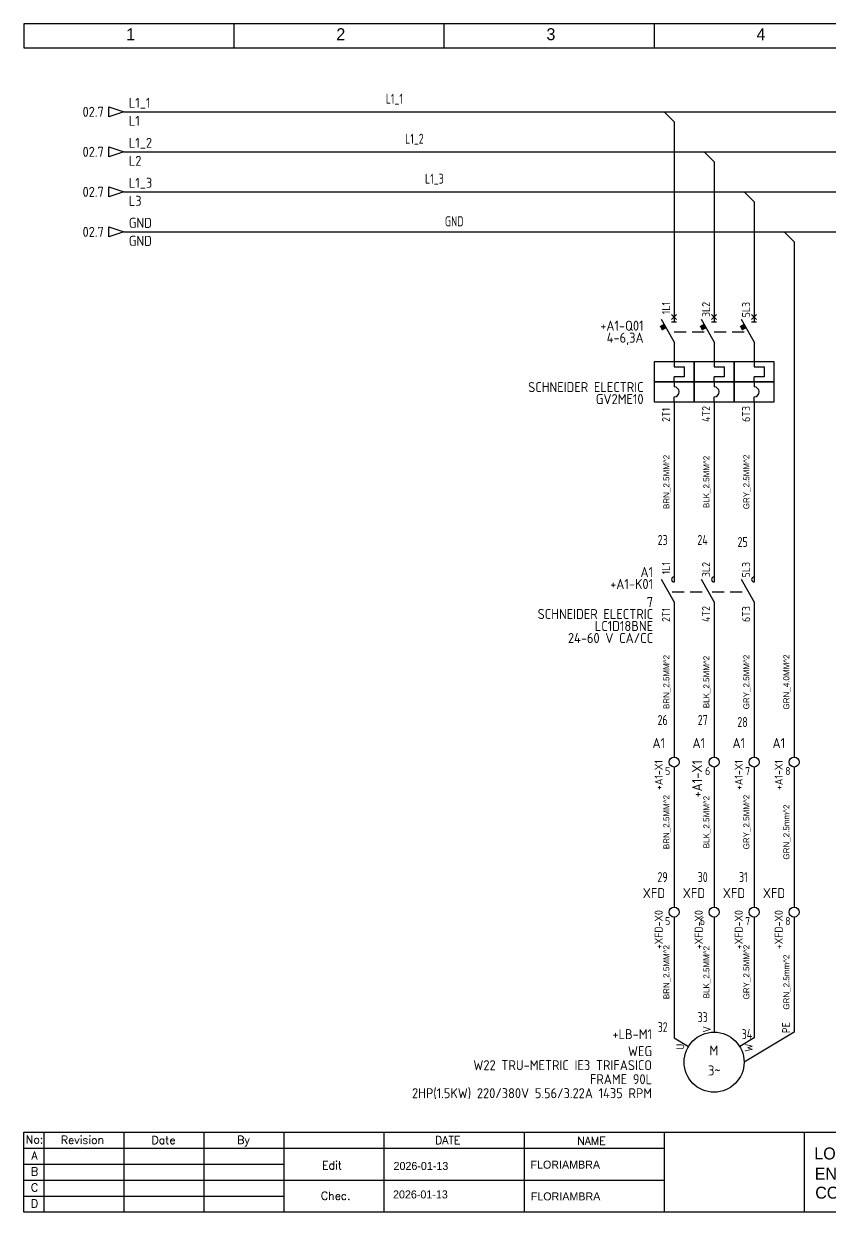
# Model space of a CAD drawing. Header units: millimetres. Extents: x 0 to 420, y 0 to 297.
# Drawn here: x 0 to 201.5, y 0 to 297 of the extents above; entities that cross this region are included whole.
import ezdxf
from ezdxf.enums import TextEntityAlignment as Align

# ---------------------------------------------------------------- set-up
doc = ezdxf.new("R2010")
doc.units = ezdxf.units.MM
doc.header["$LTSCALE"] = 6
doc.linetypes.add('DASHED', pattern=[0.75, 0.5, -0.25])
for name, color, linetype in [('025', 1, 'Continuous'), ('05', 6, 'Continuous'), ('BLK_2.5mm^2', 7, 'Continuous'), ('BLK_4.0mm^2', 7, 'Continuous'), ('BRN_2.5mm^2', 36, 'Continuous'), ('BRN_4.0mm^2', 42, 'Continuous'), ('DESC', 1, 'Continuous'), ('DESCCHILD', 20, 'Continuous'), ('GRN_2.5mm^2', 3, 'Continuous'), ('GRN_4.0mm^2', 3, 'Continuous'), ('GRY_2.5mm^2', 9, 'Continuous'), ('GRY_4.0mm^2', 9, 'Continuous'), ('LINK', 9, 'DASHED'), ('LOC', 8, 'Continuous'), ('MISC', 2, 'Continuous'), ('RED_2.5mm^2', 1, 'Continuous'), ('SYMS', 7, 'Continuous'), ('TAGS', 51, 'Continuous'), ('TERMS', 4, 'Continuous'), ('WIRENO', 70, 'Continuous'), ('WIREREF_DEST', 61, 'Continuous'), ('XREF', 7, 'Continuous'), ('XREFCHILD', 134, 'Continuous')]:
    doc.layers.add(name, color=color, linetype=linetype)
doc.styles.add('WD', font='romans.shx')
doc.styles.add('WD_IEC', font='ISOCP2.shx', dxfattribs={"width": 0.9, "height": 4})

# ---------------------------------------------------------------- blocks, each defined once
blk = doc.blocks.new('IEC_tblock_a3_floriambra')
at = {"layer": '05'}
for p, q in [((-840, 0), (-840, 20)), ((-840, 0), (-840, 20)), ((-840, 20), (-420, 20)), ((-835, 20), (-835, 0)), ((-815, 20), (-815, 0)), ((-795, 20), (-795, 0)), ((-775, 20), (-775, 0)), ((-750, 20), (-750, 0)), ((-715, 20), (-715, 0)), ((-680, 20), (-680, 0)), ((-645, 20), (-645, 0)), ((-545, 20), (-545, 0)), ((-420, 20), (-445, 20)), ((-445, 20), (-445, 0)), ((-445, 20), (-445, 15)), ((-420, 20), (-420, 0)), ((-840, 16), (-775, 16)), ((-775, 16), (-680, 16)), ((-445, 15), (-420, 15)), ((-840, 12), (-775, 12)), ((-545, 10), (-445, 10)), ((-495, 10), (-495, 0)), ((-445, 10), (-420, 10)), ((-840, 8), (-775, 8)), ((-775, 8), (-680, 8)), ((-840, 4), (-775, 4)), ((-445, 5), (-420, 5)), ((-420, 5), (-432.5, 5)), ((-432.5, 5), (-432.5, 0)), ((-420, 0), (-840, 0))]:
    blk.add_line(p, q, dxfattribs=at)
at = {"flags": 4}
for tag, p, height in [('SCALA', (-432.21, 16.54), 1.5), ('DESCRIPT_PROYECT', (-642.46, 13.18), 3), ('CODIGO_PROYECT', (-542.84, 14.13), 2), ('FECHA_CREA', (-747.6, 10.56), 2), ('AUTHOR', (-713.38, 10.89), 2), ('INSTALACION', (-441.74, 11.01), 2), ('DESCRIPCION_1', (-642.34, 8.1), 3), ('DESCRIPCION_2', (-642.22, 3.39), 3), ('LOCALIZACION', (-441.61, 6.6), 2), ('FECHA_EDIT', (-747.73, 3.45), 2), ('REVISADO', (-713.31, 2.96), 2), ('ARCHIVO', (-542.76, 1.55), 2), ('COMENTARIO', (-492.87, 1.14), 2), ('PAG', (-429.4, 1.2), 2)]:
    blk.add_attdef(tag, p, '', height=height, dxfattribs=at)
at = {"layer": '025', "style": 'WD'}
for s, p in [('No:', (-837.31, 17.19)), ('Revision', (-825.33, 17.07)), ('Date', (-805.08, 17.05)), ('By', (-785.09, 17.06)), ('NAME', (-698.14, 16.82)), ('SCALE', (-439.33, 16.45)), ('A', (-837.31, 13.19)), ('B', (-837.31, 9.19)), ('C', (-837.31, 5.19)), ('D', (-837.31, 1.19))]:
    blk.add_text(s, height=2, dxfattribs=at).set_placement(p, align=Align.CENTER)
for s, p in [('DATE', (-737.24, 16.98)), ('Edit', (-765.46, 10.72)), ('Chec.', (-765.74, 3.12)), ('SHEETS', (-444.15, 1.23))]:
    blk.add_text(s, height=2, dxfattribs=at).set_placement(p)
blk = doc.blocks.new('HT0_418')
for p, q in [((-2.5, 0), (2.5, 0)), ((0, -2.5), (-2.5, 0))]:
    blk.add_line(p, q)
at = {"style": 'WD_IEC', "flags": 1}
for tag, p in [('X4TERM01', (-2.5, 0)), ('X1TERM01', (2.5, 0)), ('WDWSEQ', (-2.63, -0.91)), ('X8TERM01', (0, -2.5))]:
    blk.add_attdef(tag, p, '', height=0.4, dxfattribs=at)
blk = doc.blocks.new('VMO14')
blk.add_line((20, 7.5), (7.5, 0))
blk.add_circle((0, 0), 7.5)
at = {"style": 'WD_IEC'}
for tag, p in [('INST', (-15.5, 12.75)), ('LOC', (-15.5, 9.25)), ('TAG1', (-15.5, 5.75)), ('DESC1', (-15.5, 1.5)), ('DESC2', (-15.5, -2)), ('DESC3', (-15.5, -5.5)), ('RATING1', (-15.5, -9)), ('RATING2', (-15.5, -12.5)), ('RATING3', (-15.5, -16))]:
    blk.add_attdef(tag, text='', height=2.5, dxfattribs=at).set_placement(p, align=Align.RIGHT)
blk.add_attdef('TERM02', (-0.81, 7.4), '', height=2, rotation=90, dxfattribs=at)
for tag, p in [('TERM04', (19, 10)), ('TERM01', (-7.47, 4.61)), ('TERM03', (9.66, 4.61))]:
    blk.add_attdef(tag, text='', height=2, rotation=90, dxfattribs=at).set_placement(p, align=Align.RIGHT)
at = {"style": 'WD_IEC', "flags": 1}
for tag, p, height in [('MFG', (22.75, 9), 1.5), ('X2TERM02', (0, 7.5), 0.32), ('X2TERM04', (20, 7.5), 0.32), ('CAT', (22.75, 6.5), 1.5), ('X0TERM01', (-6.4, 3.9), 0.32), ('X0TERM03', (6.4, 3.9), 0.32), ('X4LINK', (-7.5, 0), 0.32), ('X1LINK', (7.5, 0), 0.32), ('ASSYCODE', (1, -9), 1), ('FAMILY', (1, -10.5), 1), ('CATDESC', (1, -12), 1)]:
    blk.add_attdef(tag, p, '', height=height, dxfattribs=at)
at = {"style": 'WD_IEC'}
for tag, p in [('M', (-0.06, 1.67)), ('3~', (0.05, -3.33))]:
    blk.add_attdef(tag, text='', height=2.5, dxfattribs=at).set_placement(p, align=Align.CENTER)
at = {"lineweight": 15, "style": 'WD_IEC'}
blk.add_attdef('XREF', text='', height=2.5, dxfattribs=at).set_placement((-15.5, -19.5), align=Align.RIGHT)
blk = doc.blocks.new('VCB11Q134')
for p, q in [((0, 7.5), (0, 2.5)), ((0, -2.5), (-3.12, 3.12)), ((-0.62, 3.12), (0.63, 4.37)), ((0.63, 3.12), (-0.62, 4.37)), ((-0.62, 2.5), (0.63, 2.5)), ((0, -2.5), (0, -8.75)), ((0, -7.5), (0, -8.75)), ((0, -8.75), (2.5, -8.75)), ((2.5, -8.75), (2.5, -11.25)), ((0, -12.5), (0, -11.25)), ((2.5, -11.25), (0, -11.25)), ((0, -12.5), (0, -13.75)), ((0, -17.5), (0, -16.25)), ((0, -17.5), (0, -22.5))]:
    blk.add_line(p, q)
for points in [[(-5, -7.5), (-5, -12.5), (5, -12.5), (5, -7.5)], [(-5, -12.5), (-5, -17.5), (5, -17.5), (5, -12.5)]]:
    blk.add_lwpolyline(points, close=True)
blk.add_arc((0, -15), 1.25, 270, 90)
blk.add_solid([(-2.52, 2.03), (-3.61, 1.43), (-1.91, 0.94), (-3.01, 0.33)])
at = {"style": 'WD_IEC'}
for tag, p in [('INST', (-7.62, 6.3)), ('LOC', (-7.62, 3.3)), ('TAG1', (-7.62, 0.3)), ('RATING1', (-7.62, -2.7)), ('DESC1', (-7.62, -15.05)), ('DESC2', (-7.62, -18.05)), ('DESC3', (-7.62, -21.05))]:
    blk.add_attdef(tag, text='', height=2.5, dxfattribs=at).set_placement(p, align=Align.RIGHT)
blk.add_attdef('TERM01', text='', height=2, rotation=90, dxfattribs=at).set_placement((-1, 7.5), align=Align.RIGHT)
at = {"style": 'WD_IEC', "flags": 1}
for tag, p, height in [('X2TERM01', (0, 7.5), 0.32), ('X4LINK', (-2.15, 0), 0.32), ('X1LINK', (0.02, 0), 0.32), ('ASSYCODE', (0.69, -18.77), 1), ('FAMILY', (0.69, -20.27), 1), ('CATDESC', (0.69, -21.77), 1), ('X8TERM02', (0, -22.5), 0.32)]:
    blk.add_attdef(tag, p, '', height=height, dxfattribs=at)
at = {"style": 'WD_IEC', "flags": 9}
for tag, p in [('MFG', (7.81, 5.44)), ('CAT', (7.81, 2.94))]:
    blk.add_attdef(tag, text='', height=1.5, dxfattribs=at).set_placement(p, align=Align.RIGHT)
at = {"lineweight": 15, "style": 'WD_IEC'}
for tag, p in [('XREF', (-7.62, -12.05)), ('WDTAGALT', (-7.62, -24.05))]:
    blk.add_attdef(tag, text='', height=2.5, dxfattribs=at).set_placement(p, align=Align.RIGHT)
at = {"style": 'WD_IEC'}
blk.add_attdef('TERM02', (-1, -22.5), '', height=2, rotation=90, dxfattribs=at)
blk = doc.blocks.new('VCB21Q134')
for p, q in [((0, 7.5), (0, 2.5)), ((0, -2.5), (-3.12, 3.12)), ((-0.62, 3.12), (0.63, 4.37)), ((0.63, 3.12), (-0.62, 4.37)), ((-0.62, 2.5), (0.63, 2.5)), ((0, -2.5), (0, -8.75)), ((0, -7.5), (0, -8.75)), ((0, -8.75), (2.5, -8.75)), ((2.5, -8.75), (2.5, -11.25)), ((0, -12.5), (0, -11.25)), ((2.5, -11.25), (0, -11.25)), ((0, -12.5), (0, -13.75)), ((0, -17.5), (0, -16.25)), ((0, -17.5), (0, -22.5))]:
    blk.add_line(p, q)
for points in [[(-5, -7.5), (-5, -12.5), (5, -12.5), (5, -7.5)], [(-5, -12.5), (-5, -17.5), (5, -17.5), (5, -12.5)]]:
    blk.add_lwpolyline(points, close=True)
blk.add_arc((0, -15), 1.25, 270, 90)
blk.add_solid([(-2.52, 2.03), (-3.61, 1.43), (-1.91, 0.94), (-3.01, 0.33)])
at = {"style": 'WD_IEC'}
for tag, p in [('INST', (-7.62, 6.3)), ('LOC', (-7.62, 3.3)), ('TAG2', (-7.62, 0.3)), ('DESC1', (-7.62, -15.05)), ('DESC2', (-7.62, -18.05)), ('DESC3', (-7.62, -21.05))]:
    blk.add_attdef(tag, text='', height=2.5, dxfattribs=at).set_placement(p, align=Align.RIGHT)
blk.add_attdef('TERM01', text='', height=2, rotation=90, dxfattribs=at).set_placement((-1, 7.5), align=Align.RIGHT)
at = {"style": 'WD_IEC', "flags": 1}
for tag, p, height in [('X2TERM01', (0, 7.5), 0.32), ('X4LINK', (-2.15, 0), 0.32), ('X1LINK', (0.02, 0), 0.32), ('CONTACT', (-5.49, -7.21), 1), ('ASSYCODE', (0.69, -18.77), 1), ('FAMILY', (0.69, -20.27), 1), ('CATDESC', (0.69, -21.77), 1), ('X8TERM02', (0, -22.5), 0.32)]:
    blk.add_attdef(tag, p, '', height=height, dxfattribs=at)
blk.add_attdef('RATING1', text='', height=2.5, dxfattribs=at).set_placement((-7.62, -2.7), align=Align.RIGHT)
at = {"lineweight": 15, "style": 'WD_IEC'}
for tag, p in [('XREF', (-7.62, -12.05)), ('WDTAGALT', (-7.62, -24.05))]:
    blk.add_attdef(tag, text='', height=2.5, dxfattribs=at).set_placement(p, align=Align.RIGHT)
at = {"style": 'WD_IEC'}
blk.add_attdef('TERM02', (-1, -22.5), '', height=2, rotation=90, dxfattribs=at)
blk = doc.blocks.new('VMS21P')
for p, q in [((0, 7.5), (0, 2.5)), ((0, -2.5), (-3.12, 3.12)), ((0, -2.5), (0, -7.5))]:
    blk.add_line(p, q)
blk.add_arc((0, 3.12), 0.625, 90, 270)
at = {"style": 'WD_IEC'}
for tag, p in [('INST', (-5.25, 6.75)), ('LOC', (-5.25, 3.75)), ('TAG2', (-5.25, 0.75)), ('XREF', (-5.25, -3.75)), ('DESC1', (-5.25, -6.75)), ('DESC2', (-5.25, -9.75)), ('DESC3', (-5.25, -12.75))]:
    blk.add_attdef(tag, text='', height=2.5, dxfattribs=at).set_placement(p, align=Align.RIGHT)
blk.add_attdef('TERM01', text='', height=2, rotation=90, dxfattribs=at).set_placement((-1, 7.5), align=Align.RIGHT)
at = {"style": 'WD_IEC', "flags": 1}
for tag, p, height in [('X2TERM01', (0, 7.5), 0.32), ('X4LINK', (-2.91, 0), 0.32), ('X1LINK', (-0.5, 0), 0.32), ('CONTACT', (4, -3.5), 1), ('FAMILY', (4, -5), 1), ('X8TERM02', (0, -7.5), 0.32)]:
    blk.add_attdef(tag, p, '', height=height, dxfattribs=at)
at = {"style": 'WD_IEC'}
blk.add_attdef('TERM02', (-1, -7.5), '', height=2, rotation=90, dxfattribs=at)
blk = doc.blocks.new('VT0002')
blk.add_circle((0, 0), 1.25)
at = {"style": 'WD_IEC'}
for tag, p in [('INST', (-2.25, 6.5)), ('LOC', (-2.25, 3.5)), ('DESC1', (-2.25, -6.25)), ('DESC2', (-2.25, -9.25)), ('DESC3', (-2.25, -12.25))]:
    blk.add_attdef(tag, text='', height=2.5, dxfattribs=at).set_placement(p, align=Align.RIGHT)
at = {"style": 'WD_IEC', "flags": 1}
for tag, p, height in [('ASSYCODE', (2.75, 10.75), 1), ('CATDESC', (2.75, 9.25), 1), ('MFG', (2.75, 7.25), 1.5), ('CAT', (2.75, 4.75), 1.5), ('X4PIN01', (-1.25, 1), 0.25), ('X4TERM01', (-1.25, 0), 0.25), ('X4TERMDESC01', (-1.25, 0.5), 0.4), ('STRIPSEQ', (0, 0), 0.025), ('X2PIN01', (0, 2.25), 0.25), ('X2TERM01', (0, 1.25), 0.25), ('X8PIN01', (0, -0.25), 0.25), ('X2TERMDESC01', (0, 1.75), 0.4), ('X1PIN01', (1.25, 1), 0.25), ('X1TERM01', (1.25, 0), 0.25), ('X1TERMDESC01', (1.25, 0.5), 0.4), ('LINKTERM', (0, -0.04), 0.025), ('X8TERM01', (0, -1.25), 0.25), ('X8TERMDESC01', (0, -0.75), 0.4)]:
    blk.add_attdef(tag, p, '', height=height, dxfattribs=at)
at = {"style": 'WD_IEC', "flags": 8}
for tag, height, p in [('TAGSTRIP', 2.5, (-2.25, 0.5)), ('TERM01', 2, (-2.25, -3.25))]:
    blk.add_attdef(tag, text='', height=height, dxfattribs=at).set_placement(p, align=Align.RIGHT)
blk = doc.blocks.new('HA1D3')
blk.add_lwpolyline([(0, 0), (-3.75, -1.25), (-3.75, 1.25)], close=True)
at = {"style": 'WD_IEC'}
for tag, p, height, flags in [('WIRENO', (1.25, 1), 2.5, 8), ('X1TERM01', (0, 0), 0.32, 1)]:
    blk.add_attdef(tag, p, '', height=height, dxfattribs=dict(at, flags=flags))
blk.add_attdef('XREF', text='', height=2.5, dxfattribs=at).set_placement((-5, 0), align=Align.MIDDLE_RIGHT)
at = {"style": 'WD_IEC', "flags": 1}
blk.add_attdef('SIGCODE', text='', height=1, dxfattribs=at).set_placement((-2.5, 1.8), align=Align.RIGHT)
at = {"style": 'WD_IEC'}
blk.add_attdef('DESC1', text='', height=2.5, dxfattribs=at).set_placement((1.25, -1), align=Align.TOP_LEFT)
blk = doc.blocks.new('WD_WNH')
at = {"linetype": 'Continuous', "style": 'WD_IEC', "width": 0.8}
blk.add_attdef('WIRENO', text='', height=2.5, dxfattribs=at).set_placement((0, 0.75), align=Align.CENTER)
at = {"style": 'WD_IEC', "flags": 1}
for tag, p in [('W08USER', (0, 0.375)), ('W04USER', (0, 0.875)), ('W05USER', (0, 0.75)), ('W09USER', (0, 0.25)), ('W03USER', (0, 1)), ('W06USER', (0, 0.625)), ('W07USER', (0, 0.5)), ('W02USER', (0, 1.125)), ('W01USER', (0, 1.25)), ('W10USER', (0, 0.125))]:
    blk.add_attdef(tag, text='', height=0.08, dxfattribs=at).set_placement(p, align=Align.CENTER)
blk = doc.blocks.new('WD_WNV')
at = {"linetype": 'Continuous', "style": 'WD_IEC', "width": 0.8}
blk.add_attdef('WIRENO', text='', height=2.5, dxfattribs=at).set_placement((-1.6, 0), align=Align.MIDDLE_RIGHT)
at = {"style": 'WD_IEC', "flags": 1}
for tag, p in [('W08USER', (-1, 0.375)), ('W04USER', (-1, 0.875)), ('W05USER', (-1, 0.75)), ('W09USER', (-1, 0.25)), ('W03USER', (-1, 1)), ('W06USER', (-1, 0.625)), ('W07USER', (-1, 0.5)), ('W02USER', (-1, 1.125)), ('W01USER', (-1, 1.25)), ('W10USER', (-1, 0.125))]:
    blk.add_attdef(tag, text='', height=0.08, dxfattribs=at).set_placement(p, align=Align.CENTER)

msp = doc.modelspace()

# ---------------------------------------------------------------- linework, layer by layer
at = {"layer": '05'}
for p, q in [((0, 297), (0, 291)), ((420, 297), (0, 297)), ((52.5, 297), (52.5, 291)), ((105, 297), (105, 291)), ((157.5, 297), (157.5, 291)), ((0, 291), (420, 291))]:
    msp.add_line(p, q, dxfattribs=at)
at = {"layer": 'BLK_2.5mm^2'}
for p, q in [((172.5, 197.5), (172.5, 162.5)), ((172.5, 147.5), (172.5, 113.75)), ((172.5, 111.25), (172.5, 94.38)), ((172.5, 94.38), (172.5, 76.25)), ((172.5, 73.75), (172.5, 45))]:
    msp.add_line(p, q, dxfattribs=at)
at = {"layer": 'BLK_4.0mm^2'}
for p, q in [((25, 265), (170, 265)), ((175, 265), (395, 265)), ((172.5, 262.5), (172.5, 227.5))]:
    msp.add_line(p, q, dxfattribs=at)
at = {"layer": 'BRN_2.5mm^2'}
for p, q in [((162.5, 197.5), (162.5, 162.5)), ((162.5, 147.5), (162.5, 113.75)), ((162.5, 111.25), (162.5, 99.45)), ((162.5, 99.45), (162.5, 76.25)), ((162.5, 73.75), (162.5, 43.6)), ((162.5, 43.6), (166.1, 41.4))]:
    msp.add_line(p, q, dxfattribs=at)
at = {"layer": 'BRN_4.0mm^2'}
for p, q in [((25, 275), (160, 275)), ((165, 275), (395, 275)), ((162.5, 272.5), (162.5, 227.5))]:
    msp.add_line(p, q, dxfattribs=at)
at = {"layer": 'GRN_2.5mm^2'}
for p, q in [((192.5, 111.25), (192.5, 76.25)), ((192.5, 73.75), (192.5, 45))]:
    msp.add_line(p, q, dxfattribs=at)
at = {"layer": 'GRN_4.0mm^2'}
for p, q in [((25, 245), (190, 245)), ((195, 245), (395, 245)), ((192.5, 242.5), (192.5, 113.75))]:
    msp.add_line(p, q, dxfattribs=at)
at = {"layer": 'GRY_2.5mm^2'}
for p, q in [((182.5, 197.5), (182.5, 162.5)), ((182.5, 147.5), (182.5, 113.75)), ((182.5, 111.25), (182.5, 94.38)), ((182.5, 94.38), (182.5, 76.25)), ((182.5, 73.75), (182.5, 43.6)), ((182.5, 43.6), (178.9, 41.4))]:
    msp.add_line(p, q, dxfattribs=at)
at = {"layer": 'GRY_4.0mm^2'}
for p, q in [((25, 255), (180, 255)), ((182.5, 252.5), (182.5, 227.5)), ((185, 255), (395, 255))]:
    msp.add_line(p, q, dxfattribs=at)
at = {"layer": 'LINK'}
for points in [[(162.52, 220), (170.35, 220)], [(172.52, 220), (180.35, 220)], [(162, 155), (169.59, 155)], [(172, 155), (179.59, 155)]]:
    msp.add_lwpolyline(points, dxfattribs=at)

# ---------------------------------------------------------------- block references
ref = msp.add_blockref('IEC_tblock_a3_floriambra', (840, 0))
ref.add_attrib('FECHA_EDIT', '2026-01-13', (92.27, 3.45), dxfattribs={"height": 2})
ref.add_attrib('FECHA_CREA', '2026-01-13', (92.4, 10.56), dxfattribs={"height": 2})
ref.add_attrib('REVISADO', 'FLORIAMBRA', (126.69, 2.96), dxfattribs={"height": 2})
ref.add_attrib('AUTHOR', 'FLORIAMBRA', (126.62, 10.89), dxfattribs={"height": 2})
ref.add_attrib('DESCRIPCION_2', 'CONTROL CONNECTION', (197.78, 3.39), dxfattribs={"height": 3})
ref.add_attrib('DESCRIPCION_1', 'ENGINE CONNECTION', (197.66, 8.1), dxfattribs={"height": 3})
ref.add_attrib('DESCRIPT_PROYECT', 'LOAD BELD', (197.54, 13.18), dxfattribs={"height": 3})
ref.add_attrib('CODIGO_PROYECT', 'FA001', (297.16, 14.13), dxfattribs={"height": 2})
ref.add_attrib('ARCHIVO', '03-LOAD BELD', (297.24, 1.55), dxfattribs={"height": 2})
ref.add_attrib('COMENTARIO', '----', (347.13, 1.14), dxfattribs={"height": 2})
ref.add_attrib('PAG', '03', (410.6, 1.2), dxfattribs={"height": 2})
ref.add_attrib('SCALA', '1:1', (407.79, 16.54), dxfattribs={"height": 1.5})
at = {"layer": 'RED_2.5mm^2'}
for p in [(162.5, 275), (172.5, 265), (182.5, 255), (192.5, 245)]:
    msp.add_blockref('HT0_418', p, dxfattribs=at)
at = {"layer": 'SYMS'}
ref = msp.add_blockref('HA1D3', (25, 275), dxfattribs=at)
ref.add_attrib('XREF', '02.7', dxfattribs={"layer": 'XREF', "height": 2.5, "style": 'WD_IEC'}).set_placement((20, 275), align=Align.MIDDLE_RIGHT)
ref.add_attrib('DESC1', 'L1', dxfattribs={"layer": 'DESC', "height": 2.5, "style": 'WD_IEC'}).set_placement((26.25, 274), align=Align.TOP_LEFT)
ref.add_attrib('WIRENO', 'L1_1', (26.25, 276), dxfattribs={"layer": 'WIREREF_DEST', "height": 2.5, "style": 'WD_IEC', "flags": 8})
ref = msp.add_blockref('HA1D3', (25, 265), dxfattribs=at)
ref.add_attrib('XREF', '02.7', dxfattribs={"layer": 'XREF', "height": 2.5, "style": 'WD_IEC'}).set_placement((20, 265), align=Align.MIDDLE_RIGHT)
ref.add_attrib('DESC1', 'L2', dxfattribs={"layer": 'DESC', "height": 2.5, "style": 'WD_IEC'}).set_placement((26.25, 264), align=Align.TOP_LEFT)
ref.add_attrib('WIRENO', 'L1_2', (26.25, 266), dxfattribs={"layer": 'WIREREF_DEST', "height": 2.5, "style": 'WD_IEC', "flags": 8})
ref = msp.add_blockref('HA1D3', (25, 255), dxfattribs=at)
ref.add_attrib('XREF', '02.7', dxfattribs={"layer": 'XREF', "height": 2.5, "style": 'WD_IEC'}).set_placement((20, 255), align=Align.MIDDLE_RIGHT)
ref.add_attrib('DESC1', 'L3', dxfattribs={"layer": 'DESC', "height": 2.5, "style": 'WD_IEC'}).set_placement((26.25, 254), align=Align.TOP_LEFT)
ref.add_attrib('WIRENO', 'L1_3', (26.25, 256), dxfattribs={"layer": 'WIREREF_DEST', "height": 2.5, "style": 'WD_IEC', "flags": 8})
ref = msp.add_blockref('HA1D3', (25, 245), dxfattribs=at)
ref.add_attrib('XREF', '02.7', dxfattribs={"layer": 'XREF', "height": 2.5, "style": 'WD_IEC'}).set_placement((20, 245), align=Align.MIDDLE_RIGHT)
ref.add_attrib('DESC1', 'GND', dxfattribs={"layer": 'DESC', "height": 2.5, "style": 'WD_IEC'}).set_placement((26.25, 244), align=Align.TOP_LEFT)
ref.add_attrib('WIRENO', 'GND', (26.25, 246), dxfattribs={"layer": 'WIREREF_DEST', "height": 2.5, "style": 'WD_IEC', "flags": 8})
ref = msp.add_blockref('VCB11Q134', (162.5, 220), dxfattribs=at)
ref.add_attrib('RATING1', '4-6,3A', dxfattribs={"layer": 'MISC', "height": 2.5, "style": 'WD_IEC'}).set_placement((154.88, 217.3), align=Align.RIGHT)
ref.add_attrib('TAG1', '+A1-Q01', dxfattribs={"layer": 'TAGS', "height": 2.5, "style": 'WD_IEC'}).set_placement((154.88, 220.3), align=Align.RIGHT)
ref.add_attrib('DESC1', 'SCHNEIDER ELECTRIC', dxfattribs={"layer": 'DESC', "height": 2.5, "style": 'WD_IEC'}).set_placement((154.88, 204.95), align=Align.RIGHT)
ref.add_attrib('DESC2', 'GV2ME10', dxfattribs={"layer": 'DESC', "height": 2.5, "style": 'WD_IEC'}).set_placement((154.88, 201.95), align=Align.RIGHT)
ref.add_attrib('TERM01', '1L1', dxfattribs={"layer": 'TERMS', "height": 2, "rotation": 90, "style": 'WD_IEC'}).set_placement((161.5, 227.5), align=Align.RIGHT)
ref.add_attrib('TERM02', '2T1', (161.5, 197.5), dxfattribs={"layer": 'TERMS', "height": 2, "rotation": 90, "style": 'WD_IEC'})
ref = msp.add_blockref('VCB21Q134', (172.5, 220), dxfattribs=at)
ref.add_attrib('TERM01', '3L2', dxfattribs={"layer": 'TERMS', "height": 2, "rotation": 90, "style": 'WD_IEC'}).set_placement((171.5, 227.5), align=Align.RIGHT)
ref.add_attrib('TERM02', '4T2', (171.5, 197.5), dxfattribs={"layer": 'TERMS', "height": 2, "rotation": 90, "style": 'WD_IEC'})
ref = msp.add_blockref('VCB21Q134', (182.5, 220), dxfattribs=at)
ref.add_attrib('TERM01', '5L3', dxfattribs={"layer": 'TERMS', "height": 2, "rotation": 90, "style": 'WD_IEC'}).set_placement((181.5, 227.5), align=Align.RIGHT)
ref.add_attrib('TERM02', '6T3', (181.5, 197.5), dxfattribs={"layer": 'TERMS', "height": 2, "rotation": 90, "style": 'WD_IEC'})
ref = msp.add_blockref('VMS21P', (162.5, 155), dxfattribs=at)
ref.add_attrib('TERM02', '2T1', (161.5, 147.5), dxfattribs={"layer": 'TERMS', "height": 2, "rotation": 90, "style": 'WD_IEC'})
ref.add_attrib('TERM01', '1L1', dxfattribs={"layer": 'TERMS', "height": 2, "rotation": 90, "style": 'WD_IEC'}).set_placement((161.5, 162.5), align=Align.RIGHT)
ref.add_attrib('XREF', '7', dxfattribs={"layer": 'XREFCHILD', "height": 2.5, "style": 'WD_IEC'}).set_placement((157.25, 151.25), align=Align.RIGHT)
ref.add_attrib('DESC3', ' 24-60 V CA/CC', dxfattribs={"layer": 'DESCCHILD', "height": 2.5, "style": 'WD_IEC'}).set_placement((157.25, 142.25), align=Align.RIGHT)
ref.add_attrib('DESC2', 'LC1D18BNE', dxfattribs={"layer": 'DESCCHILD', "height": 2.5, "style": 'WD_IEC'}).set_placement((157.25, 145.25), align=Align.RIGHT)
ref.add_attrib('DESC1', 'SCHNEIDER ELECTRIC', dxfattribs={"layer": 'DESCCHILD', "height": 2.5, "style": 'WD_IEC'}).set_placement((157.25, 148.25), align=Align.RIGHT)
ref.add_attrib('LOC', 'A1', dxfattribs={"layer": 'LOC', "height": 2.5, "style": 'WD_IEC'}).set_placement((157.25, 158.75), align=Align.RIGHT)
ref.add_attrib('TAG2', '+A1-K01', dxfattribs={"layer": 'TAGS', "height": 2.5, "style": 'WD_IEC'}).set_placement((157.25, 155.75), align=Align.RIGHT)
ref = msp.add_blockref('VMS21P', (172.5, 155), dxfattribs=at)
ref.add_attrib('TERM02', '4T2', (171.5, 147.5), dxfattribs={"layer": 'TERMS', "height": 2, "rotation": 90, "style": 'WD_IEC'})
ref.add_attrib('TERM01', '3L2', dxfattribs={"layer": 'TERMS', "height": 2, "rotation": 90, "style": 'WD_IEC'}).set_placement((171.5, 162.5), align=Align.RIGHT)
ref = msp.add_blockref('VMS21P', (182.5, 155), dxfattribs=at)
ref.add_attrib('TERM02', '6T3', (181.5, 147.5), dxfattribs={"layer": 'TERMS', "height": 2, "rotation": 90, "style": 'WD_IEC'})
ref.add_attrib('TERM01', '5L3', dxfattribs={"layer": 'TERMS', "height": 2, "rotation": 90, "style": 'WD_IEC'}).set_placement((181.5, 162.5), align=Align.RIGHT)
ref = msp.add_blockref('VT0002', (162.5, 112.5), dxfattribs=at)
ref.add_attrib('TERM01', '5', (160.25, 109.25), dxfattribs={"layer": 'TERMS', "height": 2, "style": 'WD_IEC', "flags": 8})
ref.add_attrib('LOC', 'A1', dxfattribs={"layer": 'LOC', "height": 2.5, "style": 'WD_IEC'}).set_placement((160.25, 116), align=Align.RIGHT)
ref.add_attrib('TAGSTRIP', '+A1-X1', dxfattribs={"layer": 'TAGS', "height": 2, "rotation": 90, "style": 'WD_IEC', "flags": 8}).set_placement((160.25, 113), align=Align.BOTTOM_RIGHT)
ref = msp.add_blockref('VT0002', (172.5, 112.5), dxfattribs=at)
ref.add_attrib('TERM01', '6', (170.25, 109.25), dxfattribs={"layer": 'TERMS', "height": 2, "style": 'WD_IEC', "flags": 8})
ref.add_attrib('LOC', 'A1', dxfattribs={"layer": 'LOC', "height": 2.5, "style": 'WD_IEC'}).set_placement((170.25, 116), align=Align.RIGHT)
ref.add_attrib('TAGSTRIP', '+A1-X1', dxfattribs={"layer": 'TAGS', "height": 2.5, "rotation": 90, "style": 'WD_IEC', "flags": 8}).set_placement((170.25, 113), align=Align.BOTTOM_RIGHT)
ref = msp.add_blockref('VT0002', (182.5, 112.5), dxfattribs=at)
ref.add_attrib('TERM01', '7', (180.25, 109.25), dxfattribs={"layer": 'TERMS', "height": 2, "style": 'WD_IEC', "flags": 8})
ref.add_attrib('LOC', 'A1', dxfattribs={"layer": 'LOC', "height": 2.5, "style": 'WD_IEC'}).set_placement((180.25, 116), align=Align.RIGHT)
ref.add_attrib('TAGSTRIP', '+A1-X1', dxfattribs={"layer": 'TAGS', "height": 2, "rotation": 90, "style": 'WD_IEC', "flags": 8}).set_placement((180.25, 113), align=Align.BOTTOM_RIGHT)
ref = msp.add_blockref('VT0002', (192.5, 112.5), dxfattribs=at)
ref.add_attrib('TERM01', '8', (190.25, 109.25), dxfattribs={"layer": 'TERMS', "height": 2, "style": 'WD_IEC', "flags": 8})
ref.add_attrib('LOC', 'A1', dxfattribs={"layer": 'LOC', "height": 2.5, "style": 'WD_IEC'}).set_placement((190.25, 116), align=Align.RIGHT)
ref.add_attrib('TAGSTRIP', '+A1-X1', dxfattribs={"layer": 'TAGS', "height": 2, "rotation": 90, "style": 'WD_IEC', "flags": 8}).set_placement((190.25, 113), align=Align.BOTTOM_RIGHT)
ref = msp.add_blockref('VT0002', (162.5, 75), dxfattribs=at)
ref.add_attrib('TERM01', '5', (160.25, 71.75), dxfattribs={"layer": 'TERMS', "height": 2, "style": 'WD_IEC', "flags": 8})
ref.add_attrib('LOC', 'XFD', dxfattribs={"layer": 'LOC', "height": 2.5, "style": 'WD_IEC'}).set_placement((160.25, 78.5), align=Align.RIGHT)
ref.add_attrib('TAGSTRIP', '+XFD-X0', dxfattribs={"layer": 'TAGS', "height": 2, "rotation": 90, "style": 'WD_IEC', "flags": 8}).set_placement((160.25, 75.5), align=Align.BOTTOM_RIGHT)
ref = msp.add_blockref('VT0002', (172.5, 75), dxfattribs=at)
ref.add_attrib('TERM01', '6', dxfattribs={"layer": 'TERMS', "height": 2, "style": 'WD_IEC', "flags": 8}).set_placement((170.25, 71.75), align=Align.RIGHT)
ref.add_attrib('LOC', 'XFD', dxfattribs={"layer": 'LOC', "height": 2.5, "style": 'WD_IEC'}).set_placement((170.25, 78.5), align=Align.RIGHT)
ref.add_attrib('TAGSTRIP', '+XFD-X0', dxfattribs={"layer": 'TAGS', "height": 2, "rotation": 90, "style": 'WD_IEC', "flags": 8}).set_placement((170.25, 75.5), align=Align.BOTTOM_RIGHT)
ref = msp.add_blockref('VT0002', (182.5, 75), dxfattribs=at)
ref.add_attrib('TERM01', '7', (180.25, 71.75), dxfattribs={"layer": 'TERMS', "height": 2, "style": 'WD_IEC', "flags": 8})
ref.add_attrib('LOC', 'XFD', dxfattribs={"layer": 'LOC', "height": 2.5, "style": 'WD_IEC'}).set_placement((180.25, 78.5), align=Align.RIGHT)
ref.add_attrib('TAGSTRIP', '+XFD-X0', dxfattribs={"layer": 'TAGS', "height": 2, "rotation": 90, "style": 'WD_IEC', "flags": 8}).set_placement((180.25, 75.5), align=Align.BOTTOM_RIGHT)
ref = msp.add_blockref('VT0002', (192.5, 75), dxfattribs=at)
ref.add_attrib('TERM01', '8', (190.25, 71.75), dxfattribs={"layer": 'TERMS', "height": 2, "style": 'WD_IEC', "flags": 8})
ref.add_attrib('LOC', 'XFD', dxfattribs={"layer": 'LOC', "height": 2.5, "style": 'WD_IEC'}).set_placement((190.25, 78.5), align=Align.RIGHT)
ref.add_attrib('TAGSTRIP', '+XFD-X0', dxfattribs={"layer": 'TAGS', "height": 2, "rotation": 90, "style": 'WD_IEC', "flags": 8}).set_placement((190.25, 75.5), align=Align.BOTTOM_RIGHT)
ref = msp.add_blockref('VMO14', (172.5, 37.5), dxfattribs=at)
ref.add_attrib('M', 'M', dxfattribs={"layer": 'MISC', "height": 2.5, "style": 'WD_IEC'}).set_placement((172.44, 39.17), align=Align.CENTER)
ref.add_attrib('3~', '3~', dxfattribs={"layer": 'MISC', "height": 2.5, "style": 'WD_IEC'}).set_placement((172.55, 34.17), align=Align.CENTER)
ref.add_attrib('DESC3', 'FRAME 90L', dxfattribs={"layer": 'DESC', "height": 2.5, "style": 'WD_IEC'}).set_placement((157, 32), align=Align.RIGHT)
ref.add_attrib('DESC2', 'W22 TRU-METRIC IE3 TRIFASICO', dxfattribs={"layer": 'DESC', "height": 2.5, "style": 'WD_IEC'}).set_placement((157, 35.5), align=Align.RIGHT)
ref.add_attrib('DESC1', 'WEG', dxfattribs={"layer": 'DESC', "height": 2.5, "style": 'WD_IEC'}).set_placement((157, 39), align=Align.RIGHT)
ref.add_attrib('RATING1', '2HP(1.5KW) 220/380V 5.56/3.22A 1435 RPM', dxfattribs={"layer": 'MISC', "height": 2.5, "style": 'WD_IEC'}).set_placement((157, 28.5), align=Align.RIGHT)
ref.add_attrib('TERM04', 'PE', dxfattribs={"layer": 'TERMS', "height": 2, "rotation": 90, "style": 'WD_IEC'}).set_placement((191.5, 47.5), align=Align.RIGHT)
ref.add_attrib('TERM03', 'W', dxfattribs={"layer": 'TERMS', "height": 2, "rotation": 90, "style": 'WD_IEC'}).set_placement((182.16, 42.11), align=Align.RIGHT)
ref.add_attrib('TERM02', 'V', (171.69, 44.9), dxfattribs={"layer": 'TERMS', "height": 2, "rotation": 90, "style": 'WD_IEC'})
ref.add_attrib('TERM01', 'U', dxfattribs={"layer": 'TERMS', "height": 2, "rotation": 90, "style": 'WD_IEC'}).set_placement((165.03, 42.11), align=Align.RIGHT)
ref.add_attrib('TAG1', '+LB-M1', dxfattribs={"layer": 'TAGS', "height": 2.5, "style": 'WD_IEC'}).set_placement((157, 43.25), align=Align.RIGHT)
at = {"layer": 'WIRENO'}
ref = msp.add_blockref('WD_WNH', (92.5, 275), dxfattribs=at)
ref.add_attrib('WIRENO', 'L1_1', dxfattribs={"linetype": 'Continuous', "height": 2.5, "style": 'WD_IEC', "width": 0.8}).set_placement((92.61, 277.02), align=Align.CENTER)
ref = msp.add_blockref('WD_WNH', (97.5, 265), dxfattribs=at)
ref.add_attrib('WIRENO', 'L1_2', dxfattribs={"linetype": 'Continuous', "height": 2.5, "style": 'WD_IEC', "width": 0.8}).set_placement((97.61, 267.02), align=Align.CENTER)
ref = msp.add_blockref('WD_WNH', (102.5, 255), dxfattribs=at)
ref.add_attrib('WIRENO', 'L1_3', dxfattribs={"linetype": 'Continuous', "height": 2.5, "style": 'WD_IEC', "width": 0.8}).set_placement((102.61, 257.02), align=Align.CENTER)
ref = msp.add_blockref('WD_WNH', (107.5, 245), dxfattribs=at)
ref.add_attrib('WIRENO', 'GND', dxfattribs={"linetype": 'Continuous', "height": 2.5, "style": 'WD_IEC', "width": 0.8}).set_placement((107.56, 246.38), align=Align.CENTER)
ref = msp.add_blockref('WD_WNV', (162.5, 168), dxfattribs=at)
ref.add_attrib('WIRENO', '23', dxfattribs={"linetype": 'Continuous', "height": 2.5, "style": 'WD_IEC', "width": 0.8}).set_placement((160.9, 168), align=Align.MIDDLE_RIGHT)
ref = msp.add_blockref('WD_WNV', (172.5, 168), dxfattribs=at)
ref.add_attrib('WIRENO', '24', dxfattribs={"linetype": 'Continuous', "height": 2.5, "style": 'WD_IEC', "width": 0.8}).set_placement((170.9, 168), align=Align.MIDDLE_RIGHT)
ref = msp.add_blockref('WD_WNV', (182.5, 167.5), dxfattribs=at)
ref.add_attrib('WIRENO', '25', dxfattribs={"linetype": 'Continuous', "height": 2.5, "style": 'WD_IEC', "width": 0.8}).set_placement((180.9, 167.5), align=Align.MIDDLE_RIGHT)
ref = msp.add_blockref('WD_WNV', (162.5, 123), dxfattribs=at)
ref.add_attrib('WIRENO', '26', dxfattribs={"linetype": 'Continuous', "height": 2.5, "style": 'WD_IEC', "width": 0.8}).set_placement((160.9, 123), align=Align.MIDDLE_RIGHT)
ref = msp.add_blockref('WD_WNV', (172.5, 123), dxfattribs=at)
ref.add_attrib('WIRENO', '27', dxfattribs={"linetype": 'Continuous', "height": 2.5, "style": 'WD_IEC', "width": 0.8}).set_placement((170.9, 123), align=Align.MIDDLE_RIGHT)
ref = msp.add_blockref('WD_WNV', (182.5, 122.5), dxfattribs=at)
ref.add_attrib('WIRENO', '28', dxfattribs={"linetype": 'Continuous', "height": 2.5, "style": 'WD_IEC', "width": 0.8}).set_placement((180.9, 122.5), align=Align.MIDDLE_RIGHT)
ref = msp.add_blockref('WD_WNV', (162.5, 103.37), dxfattribs=at)
ref.add_attrib('WIRENO', '29', dxfattribs={"linetype": 'Continuous', "height": 2.5, "style": 'WD_IEC', "width": 0.8}).set_placement((160.9, 83.75), align=Align.MIDDLE_RIGHT)
ref = msp.add_blockref('WD_WNV', (172.5, 101.62), dxfattribs=at)
ref.add_attrib('WIRENO', '30', dxfattribs={"linetype": 'Continuous', "height": 2.5, "style": 'WD_IEC', "width": 0.8}).set_placement((170.9, 83.75), align=Align.MIDDLE_RIGHT)
ref = msp.add_blockref('WD_WNV', (182.5, 103.44), dxfattribs=at)
ref.add_attrib('WIRENO', '31', dxfattribs={"linetype": 'Continuous', "height": 2.5, "style": 'WD_IEC', "width": 0.8}).set_placement((180.9, 83.75), align=Align.MIDDLE_RIGHT)
ref = msp.add_blockref('WD_WNV', (172.5, 60), dxfattribs=at)
ref.add_attrib('WIRENO', '33', dxfattribs={"linetype": 'Continuous', "height": 2.5, "style": 'WD_IEC', "width": 0.8}).set_placement((170.9, 48.75), align=Align.MIDDLE_RIGHT)
ref = msp.add_blockref('WD_WNV', (162.5, 59.3), dxfattribs=at)
ref.add_attrib('WIRENO', '32', dxfattribs={"linetype": 'Continuous', "height": 2.5, "style": 'WD_IEC', "width": 0.8}).set_placement((160.9, 46.25), align=Align.MIDDLE_RIGHT)
ref = msp.add_blockref('WD_WNH', (180.7, 42.5), dxfattribs=at)
ref.add_attrib('WIRENO', '34', dxfattribs={"linetype": 'Continuous', "height": 2.5, "style": 'WD_IEC', "width": 0.8}).set_placement((180.7, 43.25), align=Align.CENTER)

# ---------------------------------------------------------------- texts
at = {"layer": '05', "char_height": 3, "attachment_point": 1}
for s, insert in [('1', (25.61, 295.89)), ('2', (78.11, 295.89)), ('3', (130.61, 295.89)), ('4', (183.11, 295.89))]:
    msp.add_mtext_dynamic_manual_height_columns(s, width=14.5619, gutter_width=12.5, heights=[0], dxfattribs=dict(at, insert=insert))
at = {"layer": 'MISC', "char_height": 1.5, "attachment_point": 8, "rotation": 90}
for s, insert in [('\\W1;BRN_2.5MM^ 2', (161.75, 182.5)), ('\\W1;BLK_2.5MM^ 2', (171.75, 182.5)), ('\\W1;GRY_2.5MM^ 2', (181.75, 182.5)), ('\\W1;BRN_2.5MM^ 2', (161.75, 132.5)), ('\\W1;BLK_2.5MM^ 2', (171.75, 132.5)), ('\\W1;GRY_2.5MM^ 2', (181.75, 132.5)), ('\\W1;GRN_4.0MM^ 2', (191.75, 132.5)), ('\\W1;BRN_2.5MM^ 2', (161.75, 97.5)), ('\\W1;GRY_2.5MM^ 2', (181.75, 97.5)), ('\\W1;BLK_2.5MM^ 2', (171.75, 97.5)), ('\\W1;GRN_2.5mm^ 2', (191.75, 95)), ('\\W1;BRN_2.5MM^ 2', (161.75, 60)), ('\\W1;BLK_2.5MM^ 2', (171.75, 60)), ('\\W1;GRY_2.5MM^ 2', (181.75, 60)), ('\\W1;GRN_2.5mm^ 2', (191.75, 57.5))]:
    msp.add_mtext(s, dxfattribs=dict(at, insert=insert))

doc.saveas('drawing.dxf')
